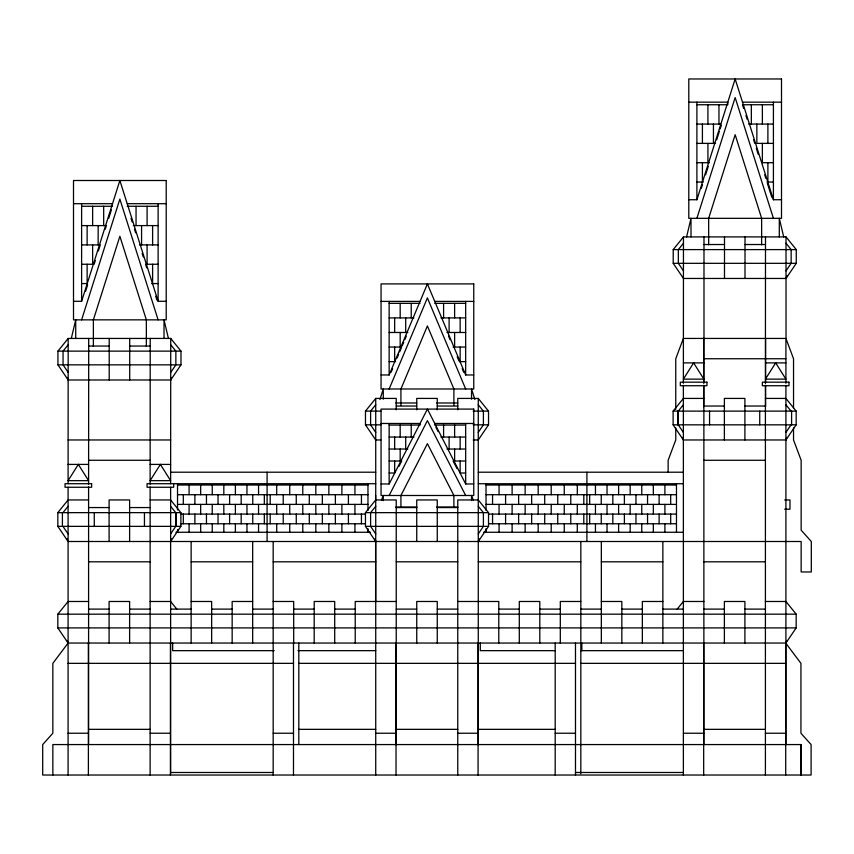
<?xml version="1.0" encoding="UTF-8"?>
<svg xmlns="http://www.w3.org/2000/svg" width="854" height="854" viewBox="0 0 854 854"><rect width="100%" height="100%" fill="white"/><g stroke="black" fill="none" stroke-linecap="round" stroke-linejoin="round"><path stroke-width="1.28" d="M71.309 338.44L75.718 319.855L75.718 338.44M686.595 236.91L691.003 218.325L691.003 236.91M379.955 399.491L383.265 388.986L383.265 399.17M73.508 301.281L81.61 301.281L119.87 180.504L158.118 301.281L166.22 301.281M85.624 291.182L87.631 284.841M95.306 260.619L94.153 264.249L81.61 264.249M98.359 250.959L100.27 244.917L81.61 244.917M105.245 229.224L106.398 225.595L81.61 225.595M108.693 218.346L111.372 209.892M81.61 319.855L119.87 199.089L158.118 319.855M688.794 199.74L696.896 199.74L735.155 78.974L773.414 199.74L781.506 199.74M701.305 188.382L702.511 184.571M705.617 174.792L708.286 166.338M716.709 139.768L719.388 131.313M720.157 128.89L721.299 125.271M696.896 218.325L735.155 97.548L773.414 218.325M170.736 379.987L180.984 364.85L180.984 351.133L170.736 338.44L68.181 338.44L57.933 351.133L57.933 364.85L68.181 379.987L170.736 379.987L171.59 377.468M171.483 538.981L170.629 541.5L180.888 526.363L180.888 512.646L170.629 499.953L150.123 499.953M479.126 538.981L478.272 541.5L488.531 526.363L488.531 512.646L478.272 499.953L457.765 499.953L457.765 775.026M786.022 278.457L796.27 263.32L796.27 249.603L786.022 236.91L683.467 236.91L673.219 249.603L673.219 263.32L683.467 278.457L786.022 278.457L786.876 275.927M703.877 398.423L683.371 398.423L673.112 411.116L673.112 424.833L683.371 439.97L785.915 439.97L786.769 437.451M785.712 775.026L785.712 643.041L800.945 663.344L800.945 733.234L811.097 744.571L811.097 775.026L42.7 775.026L42.7 744.571L52.852 733.234L52.852 663.344L68.085 643.041L785.915 643.041L786.769 640.511M381.492 500.102L383.265 495.491L383.265 500.615M381.055 374.97L389.146 374.97L427.406 283.912L465.665 374.97L473.756 374.97M391.121 372.205L392.605 368.682M397.099 357.975L398.637 354.335M399.651 351.912L401.188 348.261M402.202 345.838L403.739 342.198M404.753 339.764L406.291 336.124M389.146 388.986L427.406 297.918L465.665 388.986M381.055 483.972L389.146 483.972L427.406 409.098L465.665 483.972L473.756 483.972M398.914 466.465L401.69 461.011L389.146 461.011M389.146 495.491L427.406 420.616L465.665 495.491M170.736 372.419L175.86 364.85L175.86 351.133L170.736 344.781M170.629 533.931L175.753 526.363L175.753 512.646L170.629 506.305M478.272 432.402L483.396 424.833L483.396 411.116L478.272 404.764M457.765 409.845L457.765 398.423L478.272 398.423L488.531 411.116L488.531 424.833L478.272 439.97L473.148 439.97M478.272 533.931L483.396 526.363L483.396 512.646L478.272 506.305M786.022 270.889L791.146 263.32L791.146 249.603L786.022 243.251M785.915 432.402L791.05 424.833M785.915 439.97L796.174 424.833L796.174 411.116L785.915 398.423L765.408 398.423M785.915 643.041L796.174 627.904L796.174 614.175L785.915 601.483L765.408 601.483M68.181 344.781L63.057 351.133L63.057 364.85L68.181 372.419M793.537 427.982L793.537 439.97L801.148 460.274L801.148 530.174L811.3 541.5L811.3 571.966L801.148 571.966L801.148 541.5L68.085 541.5L57.826 526.363L57.826 512.646L68.085 499.953L88.592 499.953M62.95 512.646L68.085 506.305M67.231 640.511L68.085 643.041L57.826 627.904L57.826 614.175L68.085 601.483L88.592 601.483M380.852 439.97L375.728 439.97L365.469 424.833L365.469 411.116L375.728 398.423L396.235 398.423L396.235 409.845M375.728 404.764L370.604 411.116L370.604 424.833L375.728 432.402M374.874 538.981L375.728 541.5L365.469 526.363L365.469 512.646L375.728 499.953L396.235 499.953L396.235 744.571M375.728 506.305L370.604 512.646L370.604 526.363L375.728 533.931M683.467 243.251L678.343 249.603L678.343 263.32L683.467 270.889M683.371 404.764L678.247 411.116L678.247 424.833L683.371 432.402M677.062 609.297L683.371 601.483L703.877 601.483M688.794 102.16L727.8 102.16L727.8 104.743L696.896 104.743M742.5 102.16L781.506 102.16M773.414 104.743L742.5 104.743L743.642 108.362M696.896 124.065L720.776 124.065M748.616 124.065L773.414 124.065M696.896 143.387L715.556 143.387M773.414 143.387L756.857 143.387L756.857 124.065M696.896 162.708L709.439 162.708M773.414 162.708L762.376 162.708L762.376 143.387M696.896 182.041L703.322 182.041M766.988 182.041L773.414 182.041M73.508 203.69L112.514 203.69M127.214 203.69L166.22 203.69M81.61 206.273L112.514 206.273M127.214 206.273L158.118 206.273M133.331 225.595L158.118 225.595M703.984 244.522L724.491 244.522M744.998 244.522L765.504 244.522M139.458 244.917L158.118 244.917M673.219 249.603L796.27 249.603M673.219 263.32L796.27 263.32M158.118 264.249L145.575 264.249L146.728 267.868M81.61 283.571L87.129 283.571L87.129 264.249M151.702 283.571L158.118 283.571M381.055 301.398L420.061 301.398M434.75 301.398L473.756 301.398M389.146 303.341L420.061 303.341M434.75 303.341L465.665 303.341M389.146 317.912L413.934 317.912M440.877 317.912L465.665 317.912M389.146 332.484L407.817 332.484M446.994 332.484L465.665 332.484M88.699 346.051L109.205 346.051M129.712 346.051L150.219 346.051M389.146 347.055L401.69 347.055M453.122 347.055L465.665 347.055M57.933 351.133L180.984 351.133M703.877 358.744L765.408 358.744M765.611 358.744L785.915 358.744M389.146 361.626L395.573 361.626M459.238 361.626L465.665 361.626M683.371 362.886L703.877 362.886M765.408 362.886L785.915 362.886M57.933 364.85L180.984 364.85M395.808 402.992L416.816 402.992M436.672 402.992L457.723 402.992M396.235 406.034L416.741 406.034M437.259 406.034L457.765 406.034M703.877 406.034L724.384 406.034M744.901 406.034L765.408 406.034M365.469 411.116L380.852 411.116M473.148 411.116L488.531 411.116M673.112 411.116L796.174 411.116M381.055 423.477L420.061 423.477L420.061 425.068L389.146 425.068M473.756 423.477L434.75 423.477L434.75 425.068L465.665 425.068M365.469 424.833L380.852 424.833M473.148 424.833L488.531 424.833M673.112 424.833L796.174 424.833M389.146 437.056L413.934 437.056M440.877 437.056L465.665 437.056M68.085 439.97L170.736 439.97M389.146 449.033L407.817 449.033M446.994 449.033L465.665 449.033M88.592 460.274L150.123 460.274M703.877 460.274L765.408 460.274M465.665 461.011L453.122 461.011L457.018 468.643M68.085 464.416L88.592 464.416M150.123 464.416L170.629 464.416M170.629 472.209L375.728 472.209M478.272 472.209L683.371 472.209M389.146 472.999L394.665 472.999L394.665 461.011M465.665 472.999L460.146 472.999L460.146 461.011M375.728 483.738L147.069 483.706L147.069 487.26L173.682 487.26L173.682 483.706M478.272 483.738L683.371 483.738M177.525 485.019L367.967 485.019M486.033 485.019L676.475 485.019M177.525 494.712L367.967 494.712M486.033 494.712L676.475 494.712M784.655 499.953L789.982 499.953L789.982 509.197L784.655 509.197M177.525 504.394L367.967 504.394M486.033 504.394L676.475 504.394M395.808 507.02L416.816 507.02M436.672 507.02L457.723 507.02M88.592 507.564L109.098 507.564M129.616 507.564L150.123 507.564M396.235 507.564L416.741 507.564M437.259 507.564L457.765 507.564M57.826 512.646L180.888 512.646M365.469 512.646L488.531 512.646M180.995 514.076L365.363 514.076M488.637 514.076L676.475 514.076M180.995 523.769L365.363 523.769M488.637 523.769L676.475 523.769M57.826 526.363L180.888 526.363M365.469 526.363L488.531 526.363M175.913 532.266L370.422 532.266M483.577 532.266L683.371 532.266M88.592 561.815L150.123 561.815M191.136 561.815L252.667 561.815M273.173 561.815L375.728 561.815M396.235 561.815L457.765 561.815M478.272 561.815L580.827 561.815M601.333 561.815L662.864 561.815M703.877 561.815L765.408 561.815M150.123 601.483L170.629 601.483L176.938 609.297M191.136 601.483L211.653 601.483L211.653 643.041M252.667 601.483L232.16 601.483L232.16 643.041M273.173 601.483L293.691 601.483L293.691 643.041M396.235 601.483L355.221 601.483L355.221 643.041M457.765 601.483L498.779 601.483L498.779 643.041M580.827 601.483L560.309 601.483L560.309 643.041M601.333 601.483L621.84 601.483L621.84 643.041M662.864 601.483L642.347 601.483L642.347 643.041M88.592 609.105L109.098 609.105M129.616 609.105L150.123 609.105M170.629 609.105L191.136 609.105M211.653 609.105L232.16 609.105M252.667 609.105L273.173 609.105M293.691 609.105L314.197 609.105M334.704 609.105L355.221 609.105M396.235 609.105L416.741 609.105M437.259 609.105L457.765 609.105M498.779 609.105L519.296 609.105M539.803 609.105L560.309 609.105M580.827 609.105L601.333 609.105M621.84 609.105L642.347 609.105M662.864 609.105L683.371 609.105M703.877 609.105L724.384 609.105M744.901 609.105L765.408 609.105M57.826 614.175L796.174 614.175M57.826 627.904L796.174 627.904M274.198 650.652L172.657 650.652L172.657 643.041M297.929 650.652L375.728 650.652M555.463 650.652L480.3 650.652L480.3 643.041M580.827 650.652L683.371 650.652M68.085 663.344L88.389 663.344M88.592 663.344L170.426 663.344M170.629 663.344L293.488 663.344M298.815 663.344L396.032 663.344M396.235 663.344L478.069 663.344M478.272 663.344L575.489 663.344M580.827 663.344L703.675 663.344M703.877 663.344L785.712 663.344M88.592 729.337L150.123 729.337M298.815 729.337L375.728 729.337M396.235 729.337L457.765 729.337M478.272 729.337L555.185 729.337M703.877 729.337L765.408 729.337M68.085 733.234L88.389 733.234M150.123 733.234L170.426 733.234M273.173 733.234L293.488 733.234M375.728 733.234L396.032 733.234M457.765 733.234L478.069 733.234M555.185 733.234L575.489 733.234M683.371 733.234L703.675 733.234M765.408 733.234L785.712 733.234M170.629 772.486L273.173 772.486M575.489 772.486L683.371 772.486M785.915 404.764L791.05 411.116M62.95 526.363L68.085 533.931M435.86 427.246L438.091 431.612M448.531 336.124L450.058 339.764M457.2 356.769L458.726 360.409M462.206 368.682L463.69 372.205M473.319 500.102L471.547 495.491L471.547 500.615M682.517 437.451L683.371 439.97M67.327 377.468L68.181 379.987M67.231 538.981L68.085 541.5M745.937 115.61L747.09 119.229M753.591 139.768L754.744 143.387M756.27 148.222L758.181 154.254M764.693 174.792L765.835 178.411M767.383 183.311L771.802 197.253M474.867 399.491L471.547 388.986L471.547 399.17M131.036 218.346L132.189 221.976M134.484 229.224L135.626 232.843M142.138 253.371L143.28 257.001M155.716 296.253L156.922 300.053M783.705 236.91L779.296 218.325L779.296 236.91M168.419 338.44L164.011 319.855L164.011 338.44M801.148 775.026L801.148 744.571L52.852 744.571L52.852 775.026M800.945 744.571L800.945 775.026M793.537 408.009L793.537 358.744L785.915 338.44L785.915 383.275M791.594 411.126L791.594 424.833M786.022 236.91L786.022 338.44L683.371 338.44L675.76 358.744L675.76 409.344M785.915 385.378L785.915 744.571M773.414 102.16L773.414 199.783M767.895 124.065L767.895 143.387M767.895 162.708L767.895 182.041M765.611 338.44L765.611 382.709M765.611 385.378L765.611 406.685M765.504 236.91L765.408 383.275M765.408 385.378L765.408 775.026M762.376 104.743L762.376 124.065M761.64 244.874L761.64 218.325L735.155 134.718L708.66 218.325L708.66 244.874M759.729 411.126L759.729 424.833M751.339 104.743L751.339 124.065M744.998 236.91L744.998 278.457M744.901 439.97L744.901 398.423L724.384 398.423L724.384 439.97M744.901 643.041L744.901 601.483L724.384 601.483L724.384 643.041M724.491 236.91L724.491 278.457M718.961 104.743L718.961 124.065M713.442 124.065L713.442 143.387M709.557 411.126L709.557 424.833M707.923 104.743L707.923 124.065M707.923 143.387L707.923 162.708M703.984 236.91L703.984 338.44M703.877 338.44L703.877 383.275M703.877 385.378L703.877 744.571M703.675 338.44L703.675 382.709M703.675 385.378L703.675 406.685M703.675 643.041L703.675 775.026M702.415 124.065L702.415 143.387M702.415 162.708L702.415 182.041M696.896 102.16L696.896 199.74M683.467 236.91L683.371 383.275M683.371 385.378L683.371 775.026M677.692 411.126L677.692 424.833M676.475 483.738L676.475 532.32M675.76 427.982L675.76 439.97L668.138 460.274L668.138 472.145M670.689 494.712L670.689 504.394M670.689 514.076L670.689 523.769M664.903 485.019L664.903 494.712M664.903 504.394L664.903 514.076M664.903 523.769L664.903 532.32M662.864 541.5L662.864 643.041M659.117 494.712L659.117 504.394M659.117 514.076L659.117 523.769M653.331 485.019L653.331 494.712M653.331 504.394L653.331 514.076M653.331 523.769L653.331 532.32M647.545 494.712L647.545 504.394M647.545 514.076L647.545 523.769M641.76 485.019L641.76 494.712M641.76 504.394L641.76 514.076M641.76 523.769L641.76 532.32M635.963 494.712L635.963 504.394M635.963 514.076L635.963 523.769M630.177 485.019L630.177 494.712M630.177 504.394L630.177 514.076M630.177 523.769L630.177 532.32M624.391 494.712L624.391 504.394M624.391 514.076L624.391 523.769M618.606 485.019L618.606 494.712M618.606 504.394L618.606 514.076M618.606 523.769L618.606 532.32M612.82 494.712L612.82 504.394M612.82 514.076L612.82 523.769M607.034 485.019L607.034 494.712M607.034 504.394L607.034 514.076M607.034 523.769L607.034 532.32M601.333 541.5L601.333 643.041M601.248 494.712L601.248 504.394M601.248 514.076L601.248 523.769M595.451 485.019L595.451 494.712M595.451 504.394L595.451 514.076M595.451 523.769L595.451 532.32M589.666 494.712L589.666 504.394M589.666 514.076L589.666 523.769M586.911 472.209L586.911 541.5M583.805 494.712L583.805 504.394M583.805 514.076L583.805 523.769M581.841 643.041L581.841 650.652M580.827 541.5L580.827 773.703M577.293 485.019L577.293 494.712M577.293 504.394L577.293 514.076M577.293 523.769L577.293 532.32M575.489 643.041L575.489 775.026M570.771 494.712L570.771 504.394M570.771 514.076L570.771 523.769M564.259 485.019L564.259 494.712M564.259 504.394L564.259 514.076M564.259 523.769L564.259 532.32M557.737 494.712L557.737 504.394M557.737 514.076L557.737 523.769M555.185 643.041L555.185 775.026M551.214 485.019L551.214 494.712M551.214 504.394L551.214 514.076M551.214 523.769L551.214 532.32M544.703 494.712L544.703 504.394M544.703 514.076L544.703 523.769M539.803 643.041L539.803 601.483L519.296 601.483L519.296 643.041M538.18 485.019L538.18 494.712M538.18 504.394L538.18 514.076M538.18 523.769L538.18 532.32M531.658 494.712L531.658 504.394M531.658 514.076L531.658 523.769M525.146 485.019L525.146 494.712M525.146 504.394L525.146 514.076M525.146 523.769L525.146 532.32M518.624 494.712L518.624 504.394M518.624 514.076L518.624 523.769M512.112 485.019L512.112 494.712M512.112 504.394L512.112 514.076M512.112 523.769L512.112 532.32M505.589 494.712L505.589 504.394M505.589 514.076L505.589 523.769M499.067 485.019L499.067 494.712M499.067 504.394L499.067 514.076M499.067 523.769L499.067 532.32M492.555 494.712L492.555 504.394M492.555 514.076L492.555 523.769M486.033 483.738L486.033 510.446M486.033 528.658L486.033 532.32M478.272 398.423L478.272 744.571M478.069 643.041L478.069 775.026M465.665 301.398L465.665 374.97M465.665 423.477L465.665 483.972M460.146 317.912L460.146 332.484M460.146 347.055L460.146 361.626M460.146 437.056L460.146 449.033M454.627 303.341L454.627 317.912M454.627 332.484L454.627 347.055M454.627 425.068L454.627 437.056M454.627 449.033L454.627 461.011M453.89 405.543L453.89 388.986L427.406 325.94L400.921 388.986L400.921 405.543M453.89 507.02L453.89 495.491L427.406 443.653L400.921 495.491L400.921 507.02M449.108 317.912L449.108 332.484M449.108 437.056L449.108 449.033M443.589 303.341L443.589 317.912M443.589 425.068L443.589 437.056M437.259 409.845L437.259 398.423L416.741 398.423L416.741 409.845M437.259 541.5L437.259 499.953L416.741 499.953L416.741 541.5M437.259 643.041L437.259 601.483L416.741 601.483L416.741 643.041M411.222 303.341L411.222 317.912M411.222 425.068L411.222 437.056M405.703 317.912L405.703 332.484M405.703 437.056L405.703 449.033M400.184 303.341L400.184 317.912M400.184 332.484L400.184 347.055M400.184 425.068L400.184 437.056M400.184 449.033L400.184 461.011M396.032 643.041L396.032 775.026M394.665 317.912L394.665 332.484M394.665 347.055L394.665 361.626M394.665 437.056L394.665 449.033M389.146 301.398L389.146 374.97M389.146 423.477L389.146 483.972M375.728 398.423L375.728 775.026M375.621 495.363L375.621 500.69M375.621 540.635L375.621 601.643M367.967 483.738L367.967 510.446M367.967 528.658L367.967 532.32M361.445 494.712L361.445 504.394M361.445 514.076L361.445 523.769M354.933 485.019L354.933 494.712M354.933 504.394L354.933 514.076M354.933 523.769L354.933 532.32M348.411 494.712L348.411 504.394M348.411 514.076L348.411 523.769M341.888 485.019L341.888 494.712M341.888 504.394L341.888 514.076M341.888 523.769L341.888 532.32M335.376 494.712L335.376 504.394M335.376 514.076L335.376 523.769M334.704 643.041L334.704 601.483L314.197 601.483L314.197 643.041M328.854 485.019L328.854 494.712M328.854 504.394L328.854 514.076M328.854 523.769L328.854 532.32M322.342 494.712L322.342 504.394M322.342 514.076L322.342 523.769M315.82 485.019L315.82 494.712M315.82 504.394L315.82 514.076M315.82 523.769L315.82 532.32M309.297 494.712L309.297 504.394M309.297 514.076L309.297 523.769M302.786 485.019L302.786 494.712M302.786 504.394L302.786 514.076M302.786 523.769L302.786 532.32M298.815 643.041L298.815 744.571M296.263 494.712L296.263 504.394M296.263 514.076L296.263 523.769M293.488 643.041L293.488 775.026M289.741 485.019L289.741 494.712M289.741 504.394L289.741 514.076M289.741 523.769L289.741 532.32M283.229 494.712L283.229 504.394M283.229 514.076L283.229 523.769M276.707 485.019L276.707 494.712M276.707 504.394L276.707 514.076M276.707 523.769L276.707 532.32M273.173 541.5L273.173 775.026M270.195 494.712L270.195 504.394M270.195 514.076L270.195 523.769M267.088 472.209L267.088 541.5M264.334 494.712L264.334 504.394M264.334 514.076L264.334 523.769M258.548 485.019L258.548 494.712M258.548 504.394L258.548 514.076M258.548 523.769L258.548 532.32M252.752 494.712L252.752 504.394M252.752 514.076L252.752 523.769M252.667 541.5L252.667 643.041M246.966 485.019L246.966 494.712M246.966 504.394L246.966 514.076M246.966 523.769L246.966 532.32M241.18 494.712L241.18 504.394M241.18 514.076L241.18 523.769M235.394 485.019L235.394 494.712M235.394 504.394L235.394 514.076M235.394 523.769L235.394 532.32M229.609 494.712L229.609 504.394M229.609 514.076L229.609 523.769M223.823 485.019L223.823 494.712M223.823 504.394L223.823 514.076M223.823 523.769L223.823 532.32M218.037 494.712L218.037 504.394M218.037 514.076L218.037 523.769M212.24 485.019L212.24 494.712M212.24 504.394L212.24 514.076M212.24 523.769L212.24 532.32M206.454 494.712L206.454 504.394M206.454 514.076L206.454 523.769M200.669 485.019L200.669 494.712M200.669 504.394L200.669 514.076M200.669 523.769L200.669 532.32M194.883 494.712L194.883 504.394M194.883 514.076L194.883 523.769M191.136 541.5L191.136 643.041M189.097 485.019L189.097 494.712M189.097 504.394L189.097 514.076M189.097 523.769L189.097 532.32M183.311 494.712L183.311 504.394M183.311 514.076L183.311 523.769M177.525 483.738L177.525 509.966M177.525 529.64L177.525 532.32M176.308 512.656L176.308 526.363M170.736 338.44L170.629 483.738M170.629 487.26L170.629 773.703M170.426 643.041L170.426 775.026M158.118 203.69L158.118 301.281M152.61 225.595L152.61 244.917M152.61 264.249L152.61 283.571M150.219 338.44L150.123 484.25M150.123 486.908L150.123 775.026M147.091 206.273L147.091 225.595M147.091 244.917L147.091 264.249M146.354 346.404L146.354 319.855L119.87 236.248L93.374 319.855L93.374 346.404M144.443 512.656L144.443 526.363M141.572 225.595L141.572 244.917M136.053 206.273L136.053 225.595M129.712 338.44L129.712 379.987M129.616 541.5L129.616 499.953L109.098 499.953L109.098 541.5M129.616 643.041L129.616 601.483L109.098 601.483L109.098 643.041M109.205 338.44L109.205 379.987M103.676 206.273L103.676 225.595M98.157 225.595L98.157 244.917M94.271 512.656L94.271 526.363M92.638 206.273L92.638 225.595M92.638 244.917L92.638 264.249M88.699 338.44L88.592 484.25M88.592 486.908L88.592 744.571M88.389 643.041L88.389 775.026M87.129 225.595L87.129 244.917M81.61 203.69L81.61 301.281M68.181 338.44L68.085 483.706M68.085 487.26L68.085 775.026M62.406 512.656L62.406 526.363M78.333 464.416L68.085 480.663L88.592 480.663L78.333 464.416M160.381 464.416L150.123 480.663L170.629 480.663L160.381 464.416M693.619 362.886L683.371 379.133L703.877 379.133L693.619 362.886M775.667 362.886L765.408 379.133L785.915 379.133L775.667 362.886M781.506 78.974L688.794 78.974L688.794 218.325L781.506 218.325L781.506 78.974M166.22 180.504L73.508 180.504L73.508 319.855L166.22 319.855L166.22 180.504M473.756 283.912L381.055 283.912L381.055 388.986L473.756 388.986L473.756 283.912M706.931 382.176L680.318 382.176L680.318 385.73L706.931 385.73L706.931 382.176M788.968 382.176L762.355 382.176L762.355 385.73L788.968 385.73L788.968 382.176M473.756 409.098L381.055 409.098L381.055 495.491L473.756 495.491L473.756 409.098M91.645 483.706L65.032 483.706L65.032 487.26L91.645 487.26L91.645 483.706"/></g></svg>
